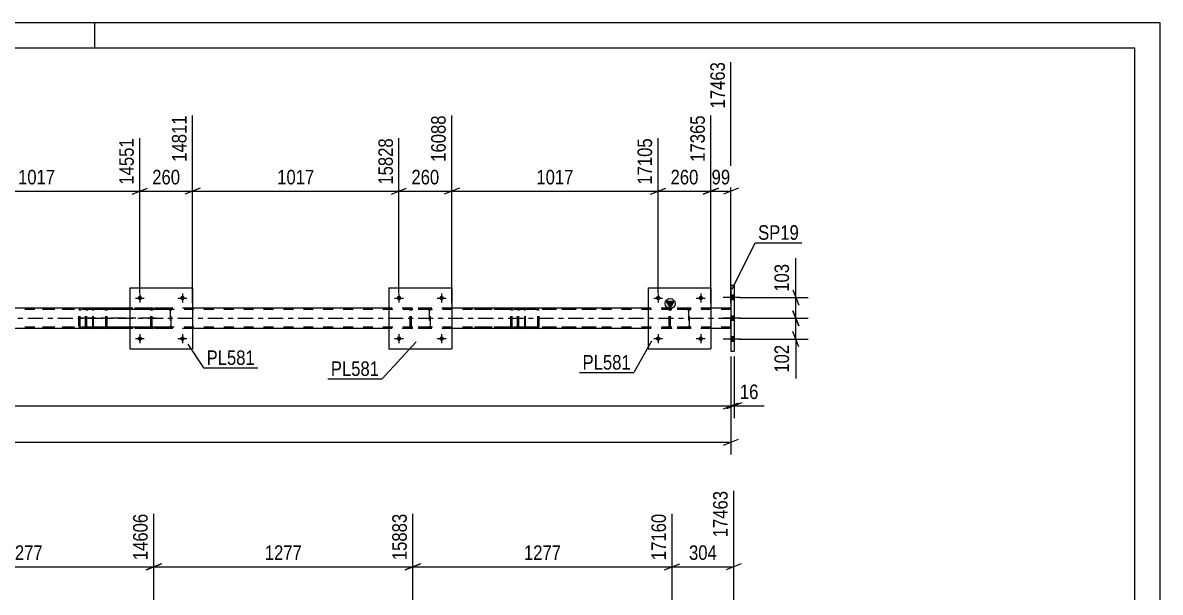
# Model space of a CAD drawing. Header units: millimetres. Extents: x 0 to 841, y 0 to 594.
# Drawn here: x 616.8 to 841, y 481.8 to 594 of the extents above; entities that cross this region are included whole.
import ezdxf

# ---------------------------------------------------------------- set-up
doc = ezdxf.new("R2010")
doc.units = ezdxf.units.MM
doc.linetypes.add('DXK_LINE_DOT2', pattern=[3.9198, 1.9599, -1.9599])
doc.linetypes.add('DXK_LINE_DOT3', pattern=[5.9187, 2.979, -0.9799, 0.9799, -0.9799])
doc.styles.add('Arial Narrow', font='ARIALN.TTF', dxfattribs={"height": 0.2})

# ---------------------------------------------------------------- blocks, each defined once
blk = doc.blocks.new('Unknown-122573991-1133 - 10880')
at = {"color": 5, "linetype": 'Continuous'}
for p, q in [((841, 594), (0, 594)), ((631, 589), (631, 594)), ((841, 0), (841, 594)), ((836, 589), (5, 589)), ((836, 5), (836, 589))]:
    blk.add_line(p, q, dxfattribs=at)
blk = doc.blocks.new('Bolt-122573991-4965 - 4963')
at = {"linetype": 'Continuous'}
for points in [[(742.48, 539.79, -1), (741.6, 539.79, -1)], [(750.88, 539.79, -1), (750, 539.79, -1)]]:
    blk.add_hatch(color=1, dxfattribs=at).paths.add_polyline_path(points)
at = {"color": 1, "linetype": 'Continuous'}
for p, q in [((742.04, 540.67), (742.04, 538.91)), ((750.44, 540.67), (750.44, 538.91)), ((741.16, 539.79), (742.92, 539.79)), ((749.56, 539.79), (751.32, 539.79))]:
    blk.add_line(p, q, dxfattribs=at)
blk = doc.blocks.new('Part-122573991-5036 - 4963')
at = {"color": 2, "linetype": 'Continuous'}
for p, q in [((688.96, 541.79), (688.96, 529.79)), ((688.96, 541.79), (701.36, 541.79)), ((701.36, 541.79), (701.36, 529.79)), ((688.96, 529.79), (701.36, 529.79))]:
    blk.add_line(p, q, dxfattribs=at)
blk = doc.blocks.new('Bolt-122573991-4981 - 4963')
at = {"linetype": 'Continuous'}
for points in [[(640.32, 531.79, -1), (639.44, 531.79, -1)], [(648.72, 531.79, -1), (647.84, 531.79, -1)]]:
    blk.add_hatch(color=1, dxfattribs=at).paths.add_polyline_path(points)
at = {"color": 1, "linetype": 'Continuous'}
for p, q in [((639, 531.79), (640.76, 531.79)), ((639.88, 532.67), (639.88, 530.91)), ((647.4, 531.79), (649.16, 531.79)), ((648.28, 532.67), (648.28, 530.91))]:
    blk.add_line(p, q, dxfattribs=at)
blk = doc.blocks.new('Bolt-122573991-4982 - 4963')
at = {"linetype": 'Continuous'}
for points in [[(640.32, 539.79, -1), (639.44, 539.79, -1)], [(648.72, 539.79, -1), (647.84, 539.79, -1)]]:
    blk.add_hatch(color=1, dxfattribs=at).paths.add_polyline_path(points)
at = {"color": 1, "linetype": 'Continuous'}
for p, q in [((639.88, 540.67), (639.88, 538.91)), ((648.28, 540.67), (648.28, 538.91)), ((639, 539.79), (640.76, 539.79)), ((647.4, 539.79), (649.16, 539.79))]:
    blk.add_line(p, q, dxfattribs=at)
blk = doc.blocks.new('Bolt-122573991-4983 - 4963')
at = {"linetype": 'Continuous'}
for points in [[(691.4, 531.79, -1), (690.52, 531.79, -1)], [(699.8, 531.79, -1), (698.92, 531.79, -1)]]:
    blk.add_hatch(color=1, dxfattribs=at).paths.add_polyline_path(points)
at = {"color": 1, "linetype": 'Continuous'}
for p, q in [((690.08, 531.79), (691.84, 531.79)), ((690.96, 532.67), (690.96, 530.91)), ((698.48, 531.79), (700.24, 531.79)), ((699.36, 532.67), (699.36, 530.91))]:
    blk.add_line(p, q, dxfattribs=at)
blk = doc.blocks.new('Bolt-122573991-4984 - 4963')
at = {"linetype": 'Continuous'}
for points in [[(691.4, 539.79, -1), (690.52, 539.79, -1)], [(699.8, 539.79, -1), (698.92, 539.79, -1)]]:
    blk.add_hatch(color=1, dxfattribs=at).paths.add_polyline_path(points)
at = {"color": 1, "linetype": 'Continuous'}
for p, q in [((690.96, 540.67), (690.96, 538.91)), ((699.36, 540.67), (699.36, 538.91)), ((690.08, 539.79), (691.84, 539.79)), ((698.48, 539.79), (700.24, 539.79))]:
    blk.add_line(p, q, dxfattribs=at)
blk = doc.blocks.new('Part-122573991-5050 - 4963')
at = {"color": 7, "linetype": 'DXK_LINE_DOT2'}
for p, q in [((744.24, 537.31), (744.27, 537.49)), ((744.27, 537.49), (744.24, 537.31)), ((744.24, 534.27), (744.24, 537.31)), ((744.48, 537.31), (744.5, 537.4)), ((744.48, 534.27), (744.48, 537.31)), ((744.5, 537.4), (744.55, 537.48)), ((744.53, 537.75), (744.72, 537.79)), ((744.72, 537.79), (744.53, 537.75)), ((744.55, 537.48), (744.63, 537.53)), ((744.63, 537.53), (744.72, 537.55)), ((747.76, 537.79), (744.72, 537.79)), ((747.76, 537.55), (744.72, 537.55)), ((747.76, 537.79), (747.94, 537.75)), ((747.94, 537.75), (747.76, 537.79)), ((747.76, 537.55), (747.85, 537.53)), ((747.85, 537.53), (747.93, 537.48)), ((747.93, 537.48), (747.98, 537.4)), ((747.98, 537.4), (748, 537.31)), ((748, 537.31), (748, 534.27)), ((748.2, 537.49), (748.24, 537.31)), ((748.24, 537.31), (748.2, 537.49)), ((748.24, 534.27), (748.24, 537.31)), ((744.27, 534.09), (744.24, 534.27)), ((744.24, 534.27), (744.27, 534.09)), ((744.5, 534.18), (744.48, 534.27)), ((744.55, 534.1), (744.5, 534.18)), ((744.72, 533.79), (744.53, 533.83)), ((744.53, 533.83), (744.72, 533.79)), ((744.63, 534.05), (744.55, 534.1)), ((744.72, 534.03), (744.63, 534.05)), ((747.76, 534.03), (744.72, 534.03)), ((747.76, 533.79), (744.72, 533.79)), ((747.85, 534.05), (747.76, 534.03)), ((747.94, 533.83), (747.76, 533.79)), ((747.76, 533.79), (747.94, 533.83)), ((747.93, 534.1), (747.85, 534.05)), ((747.98, 534.18), (747.93, 534.1)), ((748, 534.27), (747.98, 534.18)), ((748.24, 534.27), (748.2, 534.09)), ((748.2, 534.09), (748.24, 534.27))]:
    blk.add_line(p, q, dxfattribs=at)
at = {"color": 7, "linetype": 'DXK_LINE_DOT3'}
blk.add_line((746.24, 535.79), (746.24, 535.79), dxfattribs=at)
at = {"color": 7, "linetype": 'DXK_LINE_DOT2'}
for centre, start, end in [((744.72, 537.31), 112.5, 157.5), ((744.72, 537.31), 112.5, 157.5), ((747.76, 537.31), 22.5, 67.5), ((747.76, 537.31), 22.5, 67.5), ((744.72, 534.27), 202.5, 247.5), ((744.72, 534.27), 202.5, 247.5), ((747.76, 534.27), 292.5, 337.5), ((747.76, 534.27), 292.5, 337.5)]:
    blk.add_arc(centre, 0.48, start, end, dxfattribs=at)
blk = doc.blocks.new('Part-122573991-5129 - 4963')
at = {"color": 7, "linetype": 'DXK_LINE_DOT2'}
for p, q in [((629.23, 537.48), (629.2, 537.31)), ((629.2, 534.27), (629.2, 537.31)), ((629.24, 537.5), (629.23, 537.48)), ((629.45, 537.31), (629.47, 537.4)), ((629.45, 534.27), (629.45, 537.31)), ((629.47, 537.4), (629.53, 537.48)), ((629.71, 537.79), (629.51, 537.76)), ((629.53, 537.48), (629.61, 537.53)), ((629.61, 537.53), (629.71, 537.55)), ((644.7, 537.79), (629.71, 537.79)), ((644.7, 537.55), (629.71, 537.55)), ((633.14, 537.76), (632.94, 537.79)), ((632.94, 537.55), (633.04, 537.53)), ((633.04, 537.53), (633.12, 537.48)), ((633.12, 537.48), (633.18, 537.4)), ((633.18, 537.4), (633.2, 537.31)), ((633.2, 534.27), (633.2, 537.31)), ((633.42, 537.48), (633.41, 537.5)), ((633.45, 537.31), (633.42, 537.48)), ((633.45, 534.27), (633.45, 537.31)), ((629.2, 534.27), (629.24, 534.09)), ((629.47, 534.18), (629.45, 534.27)), ((629.53, 534.1), (629.47, 534.18)), ((629.51, 533.83), (629.71, 533.79)), ((629.61, 534.05), (629.53, 534.1)), ((629.71, 534.03), (629.61, 534.05)), ((644.7, 534.03), (629.71, 534.03)), ((644.7, 533.79), (629.71, 533.79)), ((633.04, 534.05), (632.94, 534.03)), ((632.94, 533.79), (633.14, 533.83)), ((633.12, 534.1), (633.04, 534.05)), ((633.18, 534.18), (633.12, 534.1)), ((633.2, 534.27), (633.18, 534.18)), ((633.41, 534.09), (633.45, 534.27))]:
    blk.add_line(p, q, dxfattribs=at)
at = {"color": 7, "linetype": 'DXK_LINE_DOT3'}
blk.add_line((643.08, 535.79), (627.9, 535.79), dxfattribs=at)
at = {"color": 7, "linetype": 'DXK_LINE_DOT2'}
for centre, start, end in [((629.69, 537.29), 110.7583, 155.68), ((632.96, 537.29), 24.32, 69.2417), ((629.69, 534.29), 204.32, 249.2417), ((632.96, 534.29), 290.7583, 335.68)]:
    blk.add_arc(centre, 0.496, start, end, dxfattribs=at)
blk = doc.blocks.new('Part-122573991-5030 - 4963')
at = {"color": 2, "linetype": 'Continuous'}
for p, q in [((637.88, 541.79), (637.88, 529.79)), ((637.88, 541.79), (650.28, 541.79)), ((650.28, 541.79), (650.28, 529.79)), ((637.88, 529.79), (650.28, 529.79))]:
    blk.add_line(p, q, dxfattribs=at)
blk = doc.blocks.new('Part-122573991-5031 - 4963')
at = {"color": 7, "linetype": 'DXK_LINE_DOT2'}
for p, q in [((693.16, 537.31), (693.19, 537.49)), ((693.19, 537.49), (693.16, 537.31)), ((693.16, 534.27), (693.16, 537.31)), ((693.4, 537.31), (693.41, 537.4)), ((693.4, 534.27), (693.4, 537.31)), ((693.41, 537.4), (693.47, 537.48)), ((693.45, 537.75), (693.64, 537.79)), ((693.64, 537.79), (693.45, 537.75)), ((693.47, 537.48), (693.54, 537.53)), ((693.54, 537.53), (693.64, 537.55)), ((696.68, 537.79), (693.64, 537.79)), ((696.68, 537.55), (693.64, 537.55)), ((696.68, 537.79), (696.86, 537.75)), ((696.86, 537.75), (696.68, 537.79)), ((696.68, 537.55), (696.77, 537.53)), ((696.77, 537.53), (696.85, 537.48)), ((696.85, 537.48), (696.9, 537.4)), ((696.9, 537.4), (696.92, 537.31)), ((696.92, 537.31), (696.92, 534.27)), ((697.12, 537.49), (697.16, 537.31)), ((697.16, 537.31), (697.12, 537.49)), ((697.16, 534.27), (697.16, 537.31)), ((693.19, 534.09), (693.16, 534.27)), ((693.16, 534.27), (693.19, 534.09)), ((693.41, 534.18), (693.4, 534.27)), ((693.47, 534.1), (693.41, 534.18)), ((693.64, 533.79), (693.45, 533.83)), ((693.45, 533.83), (693.64, 533.79)), ((693.54, 534.05), (693.47, 534.1)), ((693.64, 534.03), (693.54, 534.05)), ((696.68, 534.03), (693.64, 534.03)), ((696.68, 533.79), (693.64, 533.79)), ((696.77, 534.05), (696.68, 534.03)), ((696.86, 533.83), (696.68, 533.79)), ((696.68, 533.79), (696.86, 533.83)), ((696.85, 534.1), (696.77, 534.05)), ((696.9, 534.18), (696.85, 534.1)), ((696.92, 534.27), (696.9, 534.18)), ((697.16, 534.27), (697.12, 534.09)), ((697.12, 534.09), (697.16, 534.27))]:
    blk.add_line(p, q, dxfattribs=at)
at = {"color": 7, "linetype": 'DXK_LINE_DOT3'}
blk.add_line((695.16, 535.79), (695.16, 535.79), dxfattribs=at)
at = {"color": 7, "linetype": 'DXK_LINE_DOT2'}
for centre, start, end in [((693.64, 537.31), 112.5, 157.5), ((693.64, 537.31), 112.5, 157.5), ((696.68, 537.31), 22.5, 67.5), ((696.68, 537.31), 22.5, 67.5), ((693.64, 534.27), 202.5, 247.5), ((693.64, 534.27), 202.5, 247.5), ((696.68, 534.27), 292.5, 337.5), ((696.68, 534.27), 292.5, 337.5)]:
    blk.add_arc(centre, 0.48, start, end, dxfattribs=at)
blk = doc.blocks.new('Part-122573991-5057 - 4963')
at = {"color": 7, "linetype": 'DXK_LINE_DOT2'}
for p, q in [((642.08, 537.31), (642.11, 537.49)), ((642.11, 537.49), (642.08, 537.31)), ((642.08, 534.27), (642.08, 537.31)), ((642.32, 537.31), (642.33, 537.4)), ((642.32, 534.27), (642.32, 537.31)), ((642.33, 537.4), (642.39, 537.48)), ((642.37, 537.75), (642.56, 537.79)), ((642.56, 537.79), (642.37, 537.75)), ((642.39, 537.48), (642.46, 537.53)), ((642.46, 537.53), (642.56, 537.55)), ((645.6, 537.79), (642.56, 537.79)), ((645.6, 537.55), (642.56, 537.55)), ((645.6, 537.79), (645.78, 537.75)), ((645.78, 537.75), (645.6, 537.79)), ((645.6, 537.55), (645.69, 537.53)), ((645.69, 537.53), (645.77, 537.48)), ((645.77, 537.48), (645.82, 537.4)), ((645.82, 537.4), (645.84, 537.31)), ((645.84, 537.31), (645.84, 534.27)), ((646.04, 537.49), (646.08, 537.31)), ((646.08, 537.31), (646.04, 537.49)), ((646.08, 534.27), (646.08, 537.31)), ((642.11, 534.09), (642.08, 534.27)), ((642.08, 534.27), (642.11, 534.09)), ((642.33, 534.18), (642.32, 534.27)), ((642.39, 534.1), (642.33, 534.18)), ((642.56, 533.79), (642.37, 533.83)), ((642.37, 533.83), (642.56, 533.79)), ((642.46, 534.05), (642.39, 534.1)), ((642.56, 534.03), (642.46, 534.05)), ((645.6, 534.03), (642.56, 534.03)), ((645.6, 533.79), (642.56, 533.79)), ((645.69, 534.05), (645.6, 534.03)), ((645.78, 533.83), (645.6, 533.79)), ((645.6, 533.79), (645.78, 533.83)), ((645.77, 534.1), (645.69, 534.05)), ((645.82, 534.18), (645.77, 534.1)), ((645.84, 534.27), (645.82, 534.18)), ((646.08, 534.27), (646.04, 534.09)), ((646.04, 534.09), (646.08, 534.27))]:
    blk.add_line(p, q, dxfattribs=at)
at = {"color": 7, "linetype": 'DXK_LINE_DOT3'}
blk.add_line((644.08, 535.79), (644.08, 535.79), dxfattribs=at)
at = {"color": 7, "linetype": 'DXK_LINE_DOT2'}
for centre, start, end in [((642.56, 537.31), 112.5, 157.5), ((642.56, 537.31), 112.5, 157.5), ((645.6, 537.31), 22.5, 67.5), ((645.6, 537.31), 22.5, 67.5), ((642.56, 534.27), 202.5, 247.5), ((642.56, 534.27), 202.5, 247.5), ((645.6, 534.27), 292.5, 337.5), ((645.6, 534.27), 292.5, 337.5)]:
    blk.add_arc(centre, 0.48, start, end, dxfattribs=at)
blk = doc.blocks.new('Part-122573991-5083 - 4963')
at = {"color": 2, "linetype": 'Continuous'}
for p, q in [((756.39, 542.29), (757.03, 542.29)), ((756.39, 542.29), (756.39, 529.29)), ((757.03, 542.29), (757.03, 529.29)), ((756.39, 529.29), (757.03, 529.29))]:
    blk.add_line(p, q, dxfattribs=at)
blk = doc.blocks.new('Part-122573991-5092 - 4963')
at = {"color": 7, "linetype": 'DXK_LINE_DOT2'}
for p, q in [((630.47, 537.79), (618.32, 537.79)), ((630.47, 537.55), (618.32, 537.55)), ((627.91, 537.48), (627.88, 537.31)), ((627.88, 534.27), (627.88, 537.31)), ((627.92, 537.5), (627.91, 537.48)), ((628.13, 537.31), (628.15, 537.4)), ((628.13, 534.27), (628.13, 537.31)), ((628.15, 537.4), (628.2, 537.48)), ((628.38, 537.79), (628.19, 537.76)), ((628.2, 537.48), (628.28, 537.53)), ((628.28, 537.53), (628.38, 537.55)), ((629.2, 537.55), (629.2, 537.79)), ((630.58, 537.76), (630.47, 537.79)), ((630.47, 537.55), (630.52, 537.53)), ((630.52, 537.53), (630.57, 537.48)), ((630.57, 537.48), (630.6, 537.4)), ((630.66, 537.65), (630.58, 537.76)), ((630.6, 537.4), (630.61, 537.31)), ((630.61, 534.27), (630.61, 537.31)), ((630.72, 537.5), (630.66, 537.65)), ((630.74, 537.31), (630.72, 537.5)), ((630.74, 534.27), (630.74, 537.31)), ((630.47, 534.03), (618.32, 534.03)), ((630.47, 533.79), (618.32, 533.79)), ((627.88, 534.27), (627.92, 534.09)), ((628.15, 534.18), (628.13, 534.27)), ((628.2, 534.1), (628.15, 534.18)), ((628.19, 533.83), (628.38, 533.79)), ((628.28, 534.05), (628.2, 534.1)), ((628.38, 534.03), (628.28, 534.05)), ((629.2, 533.79), (629.2, 534.03)), ((630.52, 534.05), (630.47, 534.03)), ((630.47, 533.79), (630.58, 533.83)), ((630.57, 534.1), (630.52, 534.05)), ((630.6, 534.18), (630.57, 534.1)), ((630.58, 533.83), (630.66, 533.93)), ((630.61, 534.27), (630.6, 534.18)), ((630.66, 533.93), (630.72, 534.09)), ((630.72, 534.09), (630.74, 534.27))]:
    blk.add_line(p, q, dxfattribs=at)
for centre, start, end in [((628.37, 537.3), 111.1941, 156.1506), ((628.37, 534.29), 203.8494, 248.8059)]:
    blk.add_arc(centre, 0.492, start, end, dxfattribs=at)
blk = doc.blocks.new('Part-122573991-5099 - 4963')
at = {"color": 7, "linetype": 'DXK_LINE_DOT2'}
for p, q in [((714.37, 537.48), (714.33, 537.31)), ((714.33, 534.27), (714.33, 537.31)), ((714.37, 537.5), (714.37, 537.48)), ((714.59, 537.31), (714.61, 537.4)), ((714.59, 534.27), (714.59, 537.31)), ((714.61, 537.4), (714.66, 537.48)), ((714.84, 537.79), (714.65, 537.76)), ((714.66, 537.48), (714.74, 537.53)), ((714.74, 537.53), (714.84, 537.55)), ((729.83, 537.79), (714.84, 537.79)), ((729.83, 537.55), (714.84, 537.55)), ((718.27, 537.76), (718.08, 537.79)), ((718.08, 537.55), (718.17, 537.53)), ((718.17, 537.53), (718.26, 537.48)), ((718.26, 537.48), (718.31, 537.4)), ((718.31, 537.4), (718.33, 537.31)), ((718.33, 534.27), (718.33, 537.31)), ((718.55, 537.48), (718.55, 537.5)), ((718.59, 537.31), (718.55, 537.48)), ((718.59, 534.27), (718.59, 537.31)), ((714.33, 534.27), (714.37, 534.09)), ((714.61, 534.18), (714.59, 534.27)), ((714.66, 534.1), (714.61, 534.18)), ((714.65, 533.83), (714.84, 533.79)), ((714.74, 534.05), (714.66, 534.1)), ((714.84, 534.03), (714.74, 534.05)), ((729.83, 534.03), (714.84, 534.03)), ((729.83, 533.79), (714.84, 533.79)), ((718.17, 534.05), (718.08, 534.03)), ((718.08, 533.79), (718.27, 533.83)), ((718.26, 534.1), (718.17, 534.05)), ((718.31, 534.18), (718.26, 534.1)), ((718.33, 534.27), (718.31, 534.18)), ((718.55, 534.09), (718.59, 534.27))]:
    blk.add_line(p, q, dxfattribs=at)
for centre, start, end in [((714.82, 537.29), 110.7583, 155.68), ((718.1, 537.29), 24.32, 69.2417), ((714.82, 534.29), 204.32, 249.2417), ((718.1, 534.29), 290.7583, 335.68)]:
    blk.add_arc(centre, 0.496, start, end, dxfattribs=at)
blk = doc.blocks.new('Part-122573991-5101 - 4963')
at = {"color": 7, "linetype": 'DXK_LINE_DOT2'}
for p, q in [((715.61, 537.79), (703.45, 537.79)), ((715.61, 537.55), (703.45, 537.55)), ((713.05, 537.48), (713.01, 537.31)), ((713.01, 534.27), (713.01, 537.31)), ((713.05, 537.5), (713.05, 537.48)), ((713.26, 537.31), (713.28, 537.4)), ((713.26, 534.27), (713.26, 537.31)), ((713.28, 537.4), (713.34, 537.48)), ((713.52, 537.79), (713.32, 537.76)), ((713.34, 537.48), (713.42, 537.53)), ((713.42, 537.53), (713.52, 537.55)), ((714.33, 537.55), (714.33, 537.79)), ((715.71, 537.76), (715.61, 537.79)), ((715.61, 537.55), (715.66, 537.53)), ((715.66, 537.53), (715.7, 537.48)), ((715.7, 537.48), (715.73, 537.4)), ((715.8, 537.65), (715.71, 537.76)), ((715.73, 537.4), (715.74, 537.31)), ((715.74, 534.27), (715.74, 537.31)), ((715.86, 537.5), (715.8, 537.65)), ((715.88, 537.31), (715.86, 537.5)), ((715.88, 534.27), (715.88, 537.31)), ((715.61, 534.03), (703.45, 534.03)), ((715.61, 533.79), (703.45, 533.79)), ((713.01, 534.27), (713.05, 534.09)), ((713.28, 534.18), (713.26, 534.27)), ((713.34, 534.1), (713.28, 534.18)), ((713.32, 533.83), (713.52, 533.79)), ((713.42, 534.05), (713.34, 534.1)), ((713.52, 534.03), (713.42, 534.05)), ((714.33, 533.79), (714.33, 534.03)), ((715.66, 534.05), (715.61, 534.03)), ((715.61, 533.79), (715.71, 533.83)), ((715.7, 534.1), (715.66, 534.05)), ((715.73, 534.18), (715.7, 534.1)), ((715.71, 533.83), (715.8, 533.93)), ((715.74, 534.27), (715.73, 534.18)), ((715.8, 533.93), (715.86, 534.09)), ((715.86, 534.09), (715.88, 534.27))]:
    blk.add_line(p, q, dxfattribs=at)
for centre, start, end in [((713.5, 537.3), 111.1941, 156.1506), ((713.5, 534.29), 203.8494, 248.8059)]:
    blk.add_arc(centre, 0.492, start, end, dxfattribs=at)
blk = doc.blocks.new('Bolt-122573991-5195 - 4963')
at = {"linetype": 'Continuous'}
for points in [[(742.48, 531.79, -1), (741.6, 531.79, -1)], [(750.88, 531.79, -1), (750, 531.79, -1)]]:
    blk.add_hatch(color=1, dxfattribs=at).paths.add_polyline_path(points)
at = {"color": 1, "linetype": 'Continuous'}
for p, q in [((741.16, 531.79), (742.92, 531.79)), ((742.04, 532.67), (742.04, 530.91)), ((749.56, 531.79), (751.32, 531.79)), ((750.44, 532.67), (750.44, 530.91))]:
    blk.add_line(p, q, dxfattribs=at)
blk = doc.blocks.new('Part-122573991-5152 - 4963')
at = {"linetype": 'Continuous'}
blk.add_hatch(color=2, dxfattribs=at).paths.add_polyline_path([(744.39, 537.79), (743.59, 539.19), (745.19, 539.19)])
at = {"color": 2, "linetype": 'Continuous'}
for p, q in [((744.39, 537.79), (743.59, 539.19)), ((743.59, 539.19), (745.19, 539.19)), ((745.19, 539.19), (744.39, 537.79)), ((637.88, 537.79), (599.2, 537.79)), ((688.96, 537.79), (650.28, 537.79)), ((740.04, 537.79), (701.36, 537.79)), ((756.39, 537.79), (752.44, 537.79)), ((637.88, 533.79), (599.2, 533.79)), ((688.96, 533.79), (650.28, 533.79)), ((740.04, 533.79), (701.36, 533.79)), ((756.39, 533.79), (752.44, 533.79))]:
    blk.add_line(p, q, dxfattribs=at)
at = {"color": 7, "linetype": 'DXK_LINE_DOT2'}
for p, q in [((756.39, 537.55), (108.79, 537.55)), ((650.28, 537.79), (637.88, 537.79)), ((701.36, 537.79), (688.96, 537.79)), ((752.44, 537.79), (740.04, 537.79)), ((756.39, 533.79), (756.39, 537.79)), ((756.39, 534.03), (108.79, 534.03)), ((650.28, 533.79), (637.88, 533.79)), ((701.36, 533.79), (688.96, 533.79)), ((752.44, 533.79), (740.04, 533.79))]:
    blk.add_line(p, q, dxfattribs=at)
at = {"color": 7, "linetype": 'DXK_LINE_DOT3'}
blk.add_line((108.79, 535.79), (756.39, 535.79), dxfattribs=at)
at = {"color": 2, "linetype": 'Continuous'}
blk.add_circle((744.39, 538.69), 1, dxfattribs=at)
blk = doc.blocks.new('Bolt-122573991-5179 - 4963')
at = {"linetype": 'Continuous'}
for points in [[(757.03, 539.45), (757.03, 540.33), (756.39, 540.33), (756.39, 539.45)], [(757.03, 539.45), (757.03, 540.33), (756.39, 540.33), (756.39, 539.45)], [(757.03, 539.45), (757.03, 540.33), (756.39, 540.33), (756.39, 539.45)], [(757.03, 535.35), (757.03, 536.23), (756.39, 536.23), (756.39, 535.35)], [(757.03, 535.35), (757.03, 536.23), (756.39, 536.23), (756.39, 535.35)], [(757.03, 531.25), (757.03, 532.13), (756.39, 532.13), (756.39, 531.25)], [(757.03, 531.25), (757.03, 532.13), (756.39, 532.13), (756.39, 531.25)], [(757.03, 531.25), (757.03, 532.13), (756.39, 532.13), (756.39, 531.25)]]:
    blk.add_hatch(color=1, dxfattribs=at).paths.add_polyline_path(points)
at = {"color": 1, "linetype": 'Continuous'}
for p, q in [((757.03, 540.33), (756.39, 540.33)), ((757.03, 540.33), (756.39, 540.33)), ((757.03, 540.33), (756.39, 540.33)), ((758.19, 539.89), (754.87, 539.89)), ((758.19, 539.89), (754.87, 539.89)), ((758.19, 539.89), (754.87, 539.89)), ((757.03, 539.45), (756.39, 539.45)), ((757.03, 539.45), (756.39, 539.45)), ((757.03, 539.45), (756.39, 539.45)), ((757.03, 536.23), (756.39, 536.23)), ((757.03, 536.23), (756.39, 536.23)), ((758.19, 535.79), (754.87, 535.79)), ((758.19, 535.79), (754.87, 535.79)), ((757.03, 535.35), (756.39, 535.35)), ((757.03, 535.35), (756.39, 535.35)), ((758.19, 531.69), (754.87, 531.69)), ((758.19, 531.69), (754.87, 531.69)), ((758.19, 531.69), (754.87, 531.69)), ((757.03, 532.13), (756.39, 532.13)), ((757.03, 532.13), (756.39, 532.13)), ((757.03, 532.13), (756.39, 532.13)), ((757.03, 531.25), (756.39, 531.25)), ((757.03, 531.25), (756.39, 531.25)), ((757.03, 531.25), (756.39, 531.25))]:
    blk.add_line(p, q, dxfattribs=at)
blk = doc.blocks.new('Part-122573991-5194 - 4963')
at = {"color": 2, "linetype": 'Continuous'}
for p, q in [((740.04, 541.79), (740.04, 529.79)), ((740.04, 541.79), (752.44, 541.79)), ((752.44, 541.79), (752.44, 529.79)), ((740.04, 529.79), (752.44, 529.79))]:
    blk.add_line(p, q, dxfattribs=at)
blk = doc.blocks.new('StraightDimension-122573991-9392 - 4963')
at = {"color": 7, "linetype": 'Continuous'}
for p, q in [((756.39, 528.29), (756.39, 516.14)), ((757.03, 528.29), (757.03, 516.14)), ((754.89, 517.94), (757.89, 519.14)), ((758.53, 519.14), (755.53, 517.94)), ((756.39, 518.54), (757.03, 518.54))]:
    blk.add_line(p, q, dxfattribs=at)
at = {"color": 0}
blk.add_wipeout([(762.41, 519.29), (762.41, 523.49), (757.55, 523.49), (757.55, 519.29)], dxfattribs=at)
at = {"color": 7, "linetype": 'Continuous'}
blk.add_line((757.03, 518.54), (762.93, 518.54), dxfattribs=at)
blk.add_line((757.03, 518.54), (762.93, 518.54), dxfattribs=at)
at = {"color": 3, "style": 'Arial Narrow'}
blk.add_text('16', height=2.863, dxfattribs=at).set_placement((758.15, 519.89))
blk = doc.blocks.new('StraightDimension-122573991-5274 - 4963')
at = {"color": 7, "linetype": 'Continuous'}
for p, q in [((701.36, 538.79), (701.36, 575.76)), ((690.96, 540.79), (690.96, 571.26)), ((689.46, 560.22), (692.46, 561.42)), ((690.96, 560.82), (701.36, 560.82)), ((702.86, 561.42), (699.86, 560.22))]:
    blk.add_line(p, q, dxfattribs=at)
at = {"color": 0}
blk.add_wipeout([(699.5, 561.57), (699.5, 565.77), (692.81, 565.77), (692.81, 561.57)], dxfattribs=at)
at = {"color": 0, "linetype": 'Continuous'}
blk.add_wipeout([(700.76, 576.36), (696.56, 576.36), (696.56, 566.02), (700.76, 566.02)], dxfattribs=at)
at = {"color": 3, "linetype": 'Continuous', "style": 'Arial Narrow'}
blk.add_text('16088', height=2.863, rotation=90.0002, dxfattribs=at).set_placement((700.16, 566.62))
at = {"color": 3, "style": 'Arial Narrow'}
blk.add_text('260', height=2.863, dxfattribs=at).set_placement((693.41, 562.17))
blk = doc.blocks.new('StraightDimension-122573991-5256 - 4963')
at = {"color": 7, "linetype": 'Continuous'}
for p, q in [((701.36, 538.79), (701.36, 575.76)), ((742.04, 540.79), (742.04, 571.26)), ((702.86, 561.42), (699.86, 560.22)), ((701.36, 560.82), (742.04, 560.82)), ((740.54, 560.22), (743.54, 561.42))]:
    blk.add_line(p, q, dxfattribs=at)
at = {"color": 0, "linetype": 'Continuous'}
blk.add_wipeout([(741.44, 571.86), (737.24, 571.86), (737.24, 561.52), (741.44, 561.52)], dxfattribs=at)
at = {"color": 0}
blk.add_wipeout([(725.95, 561.57), (725.95, 565.77), (717.44, 565.77), (717.44, 561.57)], dxfattribs=at)
at = {"color": 3, "linetype": 'Continuous', "style": 'Arial Narrow'}
blk.add_text('17105', height=2.863, rotation=90.0002, dxfattribs=at).set_placement((740.84, 562.12))
at = {"color": 3, "style": 'Arial Narrow'}
blk.add_text('1017', height=2.863, dxfattribs=at).set_placement((718.04, 562.17))
blk = doc.blocks.new('StraightDimension-122573991-10721 - 4963')
at = {"color": 7, "linetype": 'Continuous'}
for p, q in [((768.58, 537.29), (769.78, 534.29)), ((758.03, 535.79), (771.58, 535.79)), ((769.18, 531.69), (769.18, 535.79)), ((758.03, 531.69), (771.58, 531.69)), ((769.78, 530.19), (768.58, 533.19))]:
    blk.add_line(p, q, dxfattribs=at)
at = {"color": 0}
blk.add_wipeout([(768.43, 531.17), (764.23, 531.17), (764.23, 524.48), (768.43, 524.48)], dxfattribs=at)
at = {"color": 7, "linetype": 'Continuous'}
blk.add_line((769.18, 531.69), (769.18, 523.96), dxfattribs=at)
blk.add_line((769.18, 531.69), (769.18, 523.96), dxfattribs=at)
at = {"color": 3, "style": 'Arial Narrow'}
blk.add_text('102', height=2.863, rotation=90.0002, dxfattribs=at).set_placement((767.83, 525.08))
blk = doc.blocks.new('StraightDimension-122573991-5225 - 4963')
at = {"color": 7, "linetype": 'Continuous'}
for p, q in [((756.39, 538.79), (756.39, 586.26)), ((752.44, 538.79), (752.44, 575.76)), ((750.94, 560.22), (753.94, 561.42)), ((752.44, 560.82), (756.39, 560.82)), ((757.89, 561.42), (754.89, 560.22))]:
    blk.add_line(p, q, dxfattribs=at)
at = {"color": 0, "linetype": 'Continuous'}
blk.add_wipeout([(755.79, 586.86), (751.59, 586.86), (751.59, 576.52), (755.79, 576.52)], dxfattribs=at)
at = {"color": 0}
blk.add_wipeout([(756.84, 561.57), (756.84, 565.77), (751.98, 565.77), (751.98, 561.57)], dxfattribs=at)
at = {"color": 3, "linetype": 'Continuous', "style": 'Arial Narrow'}
blk.add_text('17463', height=2.863, rotation=90.0002, dxfattribs=at).set_placement((755.19, 577.12))
at = {"color": 3, "style": 'Arial Narrow'}
blk.add_text('99', height=2.863, dxfattribs=at).set_placement((752.58, 562.17))
blk = doc.blocks.new('StraightDimension-122573991-5238 - 4963')
at = {"color": 7, "linetype": 'Continuous'}
for p, q in [((752.44, 538.79), (752.44, 575.76)), ((742.04, 540.79), (742.04, 571.26)), ((740.54, 560.22), (743.54, 561.42)), ((742.04, 560.82), (752.44, 560.82)), ((753.94, 561.42), (750.94, 560.22))]:
    blk.add_line(p, q, dxfattribs=at)
at = {"color": 0}
blk.add_wipeout([(750.58, 561.57), (750.58, 565.77), (743.89, 565.77), (743.89, 561.57)], dxfattribs=at)
at = {"color": 0, "linetype": 'Continuous'}
blk.add_wipeout([(751.84, 576.36), (747.64, 576.36), (747.64, 566.02), (751.84, 566.02)], dxfattribs=at)
at = {"color": 3, "linetype": 'Continuous', "style": 'Arial Narrow'}
blk.add_text('17365', height=2.863, rotation=90.0002, dxfattribs=at).set_placement((751.24, 566.62))
at = {"color": 3, "style": 'Arial Narrow'}
blk.add_text('260', height=2.863, dxfattribs=at).set_placement((744.49, 562.17))
blk = doc.blocks.new('StraightDimension-122573991-5292 - 4963')
at = {"color": 7, "linetype": 'Continuous'}
for p, q in [((650.28, 538.79), (650.28, 575.76)), ((690.96, 540.79), (690.96, 571.26)), ((651.78, 561.42), (648.78, 560.22)), ((650.28, 560.82), (690.96, 560.82)), ((689.46, 560.22), (692.46, 561.42))]:
    blk.add_line(p, q, dxfattribs=at)
at = {"color": 0, "linetype": 'Continuous'}
blk.add_wipeout([(690.36, 571.86), (686.16, 571.86), (686.16, 561.52), (690.36, 561.52)], dxfattribs=at)
at = {"color": 0}
blk.add_wipeout([(674.87, 561.57), (674.87, 565.77), (666.36, 565.77), (666.36, 561.57)], dxfattribs=at)
at = {"color": 3, "linetype": 'Continuous', "style": 'Arial Narrow'}
blk.add_text('15828', height=2.863, rotation=90.0002, dxfattribs=at).set_placement((689.76, 562.12))
at = {"color": 3, "style": 'Arial Narrow'}
blk.add_text('1017', height=2.863, dxfattribs=at).set_placement((666.96, 562.17))
blk = doc.blocks.new('StraightDimension-122573991-5310 - 4963')
at = {"color": 7, "linetype": 'Continuous'}
for p, q in [((650.28, 538.79), (650.28, 575.76)), ((639.88, 540.79), (639.88, 571.26)), ((638.38, 560.22), (641.38, 561.42)), ((639.88, 560.82), (650.28, 560.82)), ((651.78, 561.42), (648.78, 560.22))]:
    blk.add_line(p, q, dxfattribs=at)
at = {"color": 0}
blk.add_wipeout([(648.42, 561.57), (648.42, 565.77), (641.73, 565.77), (641.73, 561.57)], dxfattribs=at)
at = {"color": 0, "linetype": 'Continuous'}
blk.add_wipeout([(649.68, 576.36), (645.48, 576.36), (645.48, 566.02), (649.68, 566.02)], dxfattribs=at)
at = {"color": 3, "linetype": 'Continuous', "style": 'Arial Narrow'}
blk.add_text('14811', height=2.863, rotation=90.0002, dxfattribs=at).set_placement((649.08, 566.62))
at = {"color": 3, "style": 'Arial Narrow'}
blk.add_text('260', height=2.863, dxfattribs=at).set_placement((642.33, 562.17))
blk = doc.blocks.new('StraightDimension-122573991-5328 - 4963')
at = {"color": 7, "linetype": 'Continuous'}
for p, q in [((599.2, 538.79), (599.2, 575.76)), ((639.88, 540.79), (639.88, 571.26)), ((600.7, 561.42), (597.7, 560.22)), ((599.2, 560.82), (639.88, 560.82)), ((638.38, 560.22), (641.38, 561.42))]:
    blk.add_line(p, q, dxfattribs=at)
at = {"color": 0, "linetype": 'Continuous'}
blk.add_wipeout([(639.28, 571.86), (635.08, 571.86), (635.08, 561.52), (639.28, 561.52)], dxfattribs=at)
at = {"color": 0}
blk.add_wipeout([(623.79, 561.57), (623.79, 565.77), (615.28, 565.77), (615.28, 561.57)], dxfattribs=at)
at = {"color": 3, "linetype": 'Continuous', "style": 'Arial Narrow'}
blk.add_text('14551', height=2.863, rotation=90.0002, dxfattribs=at).set_placement((638.68, 562.12))
at = {"color": 3, "style": 'Arial Narrow'}
blk.add_text('1017', height=2.863, dxfattribs=at).set_placement((615.88, 562.17))
blk = doc.blocks.new('StraightDimension-122573991-5833 - 4963')
at = {"color": 7, "linetype": 'Continuous'}
for p, q in [((756.39, 528.29), (756.39, 508.99)), ((67.91, 511.39), (756.39, 511.39)), ((754.89, 510.79), (757.89, 511.99))]:
    blk.add_line(p, q, dxfattribs=at)
blk = doc.blocks.new('StraightDimension-122573991-9393 - 4963')
at = {"color": 7, "linetype": 'Continuous'}
for p, q in [((756.39, 528.29), (756.39, 516.14)), ((68.55, 518.54), (756.39, 518.54)), ((754.89, 517.94), (757.89, 519.14))]:
    blk.add_line(p, q, dxfattribs=at)
blk = doc.blocks.new('StraightDimension-122573991-10720 - 4963')
at = {"color": 7, "linetype": 'Continuous'}
for p, q in [((768.58, 541.39), (769.78, 538.39)), ((758.03, 539.89), (771.58, 539.89)), ((769.18, 535.79), (769.18, 539.89)), ((769.78, 534.29), (768.58, 537.29)), ((758.03, 535.79), (771.58, 535.79))]:
    blk.add_line(p, q, dxfattribs=at)
at = {"color": 0}
blk.add_wipeout([(768.43, 547.1), (764.23, 547.1), (764.23, 540.42), (768.43, 540.42)], dxfattribs=at)
at = {"color": 7, "linetype": 'Continuous'}
blk.add_line((769.18, 539.89), (769.18, 547.63), dxfattribs=at)
blk.add_line((769.18, 539.89), (769.18, 547.63), dxfattribs=at)
at = {"color": 3, "style": 'Arial Narrow'}
blk.add_text('103', height=2.863, rotation=90.0002, dxfattribs=at).set_placement((767.83, 541.02))
blk = doc.blocks.new('StraightDimension-122573991-4563 - 3261')
at = {"color": 7, "linetype": 'Continuous'}
for p, q in [((642.62, 441.35), (642.62, 497.3)), ((693.7, 441.35), (693.7, 497.3)), ((644.12, 487.46), (641.12, 486.26)), ((642.62, 486.86), (693.7, 486.86)), ((692.2, 486.26), (695.2, 487.46))]:
    blk.add_line(p, q, dxfattribs=at)
at = {"color": 0, "linetype": 'Continuous'}
blk.add_wipeout([(693.1, 497.9), (688.9, 497.9), (688.9, 487.56), (693.1, 487.56)], dxfattribs=at)
at = {"color": 0}
blk.add_wipeout([(672.42, 487.61), (672.42, 491.81), (663.91, 491.81), (663.91, 487.61)], dxfattribs=at)
at = {"color": 3, "linetype": 'Continuous', "style": 'Arial Narrow'}
blk.add_text('15883', height=2.863, rotation=90.0002, dxfattribs=at).set_placement((692.5, 488.16))
at = {"color": 3, "style": 'Arial Narrow'}
blk.add_text('1277', height=2.863, dxfattribs=at).set_placement((664.51, 488.21))
blk = doc.blocks.new('StraightDimension-122573991-4573 - 3261')
at = {"color": 7, "linetype": 'Continuous'}
for p, q in [((693.7, 441.35), (693.7, 497.3)), ((744.78, 441.35), (744.78, 497.3)), ((695.2, 487.46), (692.2, 486.26)), ((693.7, 486.86), (744.78, 486.86)), ((743.28, 486.26), (746.28, 487.46))]:
    blk.add_line(p, q, dxfattribs=at)
at = {"color": 0, "linetype": 'Continuous'}
blk.add_wipeout([(744.18, 497.9), (739.98, 497.9), (739.98, 487.56), (744.18, 487.56)], dxfattribs=at)
at = {"color": 0}
blk.add_wipeout([(723.5, 487.61), (723.5, 491.81), (714.99, 491.81), (714.99, 487.61)], dxfattribs=at)
at = {"color": 3, "linetype": 'Continuous', "style": 'Arial Narrow'}
blk.add_text('17160', height=2.863, rotation=90.0002, dxfattribs=at).set_placement((743.58, 488.16))
at = {"color": 3, "style": 'Arial Narrow'}
blk.add_text('1277', height=2.863, dxfattribs=at).set_placement((715.59, 488.21))
blk = doc.blocks.new('StraightDimension-122573991-4553 - 3261')
at = {"color": 7, "linetype": 'Continuous'}
for p, q in [((591.54, 441.35), (591.54, 497.3)), ((642.62, 441.35), (642.62, 497.3)), ((593.04, 487.46), (590.04, 486.26)), ((591.54, 486.86), (642.62, 486.86)), ((641.12, 486.26), (644.12, 487.46))]:
    blk.add_line(p, q, dxfattribs=at)
at = {"color": 0, "linetype": 'Continuous'}
blk.add_wipeout([(642.02, 497.9), (637.82, 497.9), (637.82, 487.56), (642.02, 487.56)], dxfattribs=at)
at = {"color": 0}
blk.add_wipeout([(621.34, 487.61), (621.34, 491.81), (612.83, 491.81), (612.83, 487.61)], dxfattribs=at)
at = {"color": 3, "linetype": 'Continuous', "style": 'Arial Narrow'}
blk.add_text('14606', height=2.863, rotation=90.0002, dxfattribs=at).set_placement((641.42, 488.16))
at = {"color": 3, "style": 'Arial Narrow'}
blk.add_text('1277', height=2.863, dxfattribs=at).set_placement((613.43, 488.21))
blk = doc.blocks.new('StraightDimension-122573991-4583 - 3261')
at = {"color": 7, "linetype": 'Continuous'}
for p, q in [((756.93, 433.51), (756.93, 501.8)), ((744.78, 441.35), (744.78, 497.3)), ((743.28, 486.26), (746.28, 487.46)), ((744.78, 486.86), (756.93, 486.86)), ((758.43, 487.46), (755.43, 486.26))]:
    blk.add_line(p, q, dxfattribs=at)
at = {"color": 0}
blk.add_wipeout([(754.2, 487.61), (754.2, 491.81), (747.52, 491.81), (747.52, 487.61)], dxfattribs=at)
at = {"color": 0, "linetype": 'Continuous'}
blk.add_wipeout([(756.33, 502.4), (752.13, 502.4), (752.13, 492.06), (756.33, 492.06)], dxfattribs=at)
at = {"color": 3, "linetype": 'Continuous', "style": 'Arial Narrow'}
blk.add_text('17463', height=2.863, rotation=90.0002, dxfattribs=at).set_placement((755.73, 492.66))
at = {"color": 3, "style": 'Arial Narrow'}
blk.add_text('304', height=2.863, dxfattribs=at).set_placement((748.12, 488.21))
blk = doc.blocks.new('Mark-122573991-5032 - 4963')
at = {"color": 0}
blk.add_wipeout([(687.04, 524.44), (687.04, 527.44), (677.53, 527.44), (677.53, 524.44)], dxfattribs=at)
blk.add_wipeout([(687.04, 524.44), (687.04, 527.44), (677.53, 527.44), (677.53, 524.44)], dxfattribs=at)
at = {"color": 30, "linetype": 'Continuous'}
for p in [(694.32, 531.14), (676.93, 523.84)]:
    blk.add_line(p, (687.64, 523.84), dxfattribs=at)
at = {"color": 3, "style": 'Arial Narrow'}
blk.add_text('PL581', height=2.863, dxfattribs=at).set_placement((677.53, 524.44))
blk = doc.blocks.new('Mark-122573991-5026 - 4963')
at = {"color": 0}
blk.add_wipeout([(662.55, 526.61), (662.55, 529.61), (653.04, 529.61), (653.04, 526.61)], dxfattribs=at)
blk.add_wipeout([(662.55, 526.61), (662.55, 529.61), (653.04, 529.61), (653.04, 526.61)], dxfattribs=at)
at = {"color": 30, "linetype": 'Continuous'}
for p, q in [((649.31, 530.69), (652.44, 526.01)), ((652.44, 526.01), (663.15, 526.01))]:
    blk.add_line(p, q, dxfattribs=at)
at = {"color": 3, "style": 'Arial Narrow'}
blk.add_text('PL581', height=2.863, dxfattribs=at).set_placement((653.04, 526.61))
blk = doc.blocks.new('Mark-122573991-5079 - 4963')
at = {"color": 0}
blk.add_wipeout([(769.78, 551.26), (769.78, 554.26), (761.74, 554.26), (761.74, 551.26)], dxfattribs=at)
blk.add_wipeout([(769.78, 551.26), (769.78, 554.26), (761.74, 554.26), (761.74, 551.26)], dxfattribs=at)
at = {"color": 30, "linetype": 'Continuous'}
for p, q in [((756.65, 541.54), (761.14, 550.66)), ((761.14, 550.66), (770.38, 550.66))]:
    blk.add_line(p, q, dxfattribs=at)
at = {"color": 3, "style": 'Arial Narrow'}
blk.add_text('SP19', height=2.863, dxfattribs=at).set_placement((761.74, 551.26))
blk = doc.blocks.new('Mark-122573991-5190 - 4963')
at = {"color": 0}
blk.add_wipeout([(736.65, 525.69), (736.65, 528.69), (727.14, 528.69), (727.14, 525.69)], dxfattribs=at)
blk.add_wipeout([(736.65, 525.69), (736.65, 528.69), (727.14, 528.69), (727.14, 525.69)], dxfattribs=at)
at = {"color": 30, "linetype": 'Continuous'}
for p in [(740.73, 531.27), (726.54, 525.09)]:
    blk.add_line(p, (737.25, 525.09), dxfattribs=at)
at = {"color": 3, "style": 'Arial Narrow'}
blk.add_text('PL581', height=2.863, dxfattribs=at).set_placement((727.14, 525.69))

msp = doc.modelspace()

# ---------------------------------------------------------------- block references
for name in ['Unknown-122573991-1133 - 10880', 'Part-122573991-5030 - 4963', 'Bolt-122573991-4982 - 4963', 'Part-122573991-5036 - 4963', 'Bolt-122573991-4984 - 4963', 'Part-122573991-5194 - 4963', 'Bolt-122573991-4965 - 4963', 'Bolt-122573991-5179 - 4963', 'Part-122573991-5083 - 4963', 'Part-122573991-5152 - 4963', 'Part-122573991-5092 - 4963', 'Part-122573991-5129 - 4963', 'Part-122573991-5057 - 4963', 'Part-122573991-5031 - 4963', 'Part-122573991-5101 - 4963', 'Part-122573991-5099 - 4963', 'Part-122573991-5050 - 4963', 'Bolt-122573991-4981 - 4963', 'Bolt-122573991-4983 - 4963', 'Bolt-122573991-5195 - 4963']:
    msp.add_blockref(name, (0, 0))

# ---------------------------------------------------------------- next in the draw order: block references
for name in ['StraightDimension-122573991-5225 - 4963', 'StraightDimension-122573991-5274 - 4963', 'StraightDimension-122573991-9392 - 4963', 'StraightDimension-122573991-4563 - 3261']:
    msp.add_blockref(name, (0, 0))

# ---------------------------------------------------------------- next in the draw order: block references
for name in ['StraightDimension-122573991-5292 - 4963', 'StraightDimension-122573991-5256 - 4963', 'StraightDimension-122573991-10721 - 4963', 'StraightDimension-122573991-4553 - 3261', 'StraightDimension-122573991-4573 - 3261']:
    msp.add_blockref(name, (0, 0))

# ---------------------------------------------------------------- next in the draw order: block references
for name in ['StraightDimension-122573991-5310 - 4963', 'StraightDimension-122573991-5238 - 4963', 'StraightDimension-122573991-10720 - 4963', 'StraightDimension-122573991-5833 - 4963', 'StraightDimension-122573991-4583 - 3261']:
    msp.add_blockref(name, (0, 0))

# ---------------------------------------------------------------- next in the draw order: block references
for name in ['StraightDimension-122573991-5328 - 4963', 'Mark-122573991-5079 - 4963', 'StraightDimension-122573991-9393 - 4963']:
    msp.add_blockref(name, (0, 0))

# ---------------------------------------------------------------- next in the draw order: block references
for name in ['Mark-122573991-5026 - 4963', 'Mark-122573991-5032 - 4963', 'Mark-122573991-5190 - 4963']:
    msp.add_blockref(name, (0, 0))

doc.saveas('drawing.dxf')
